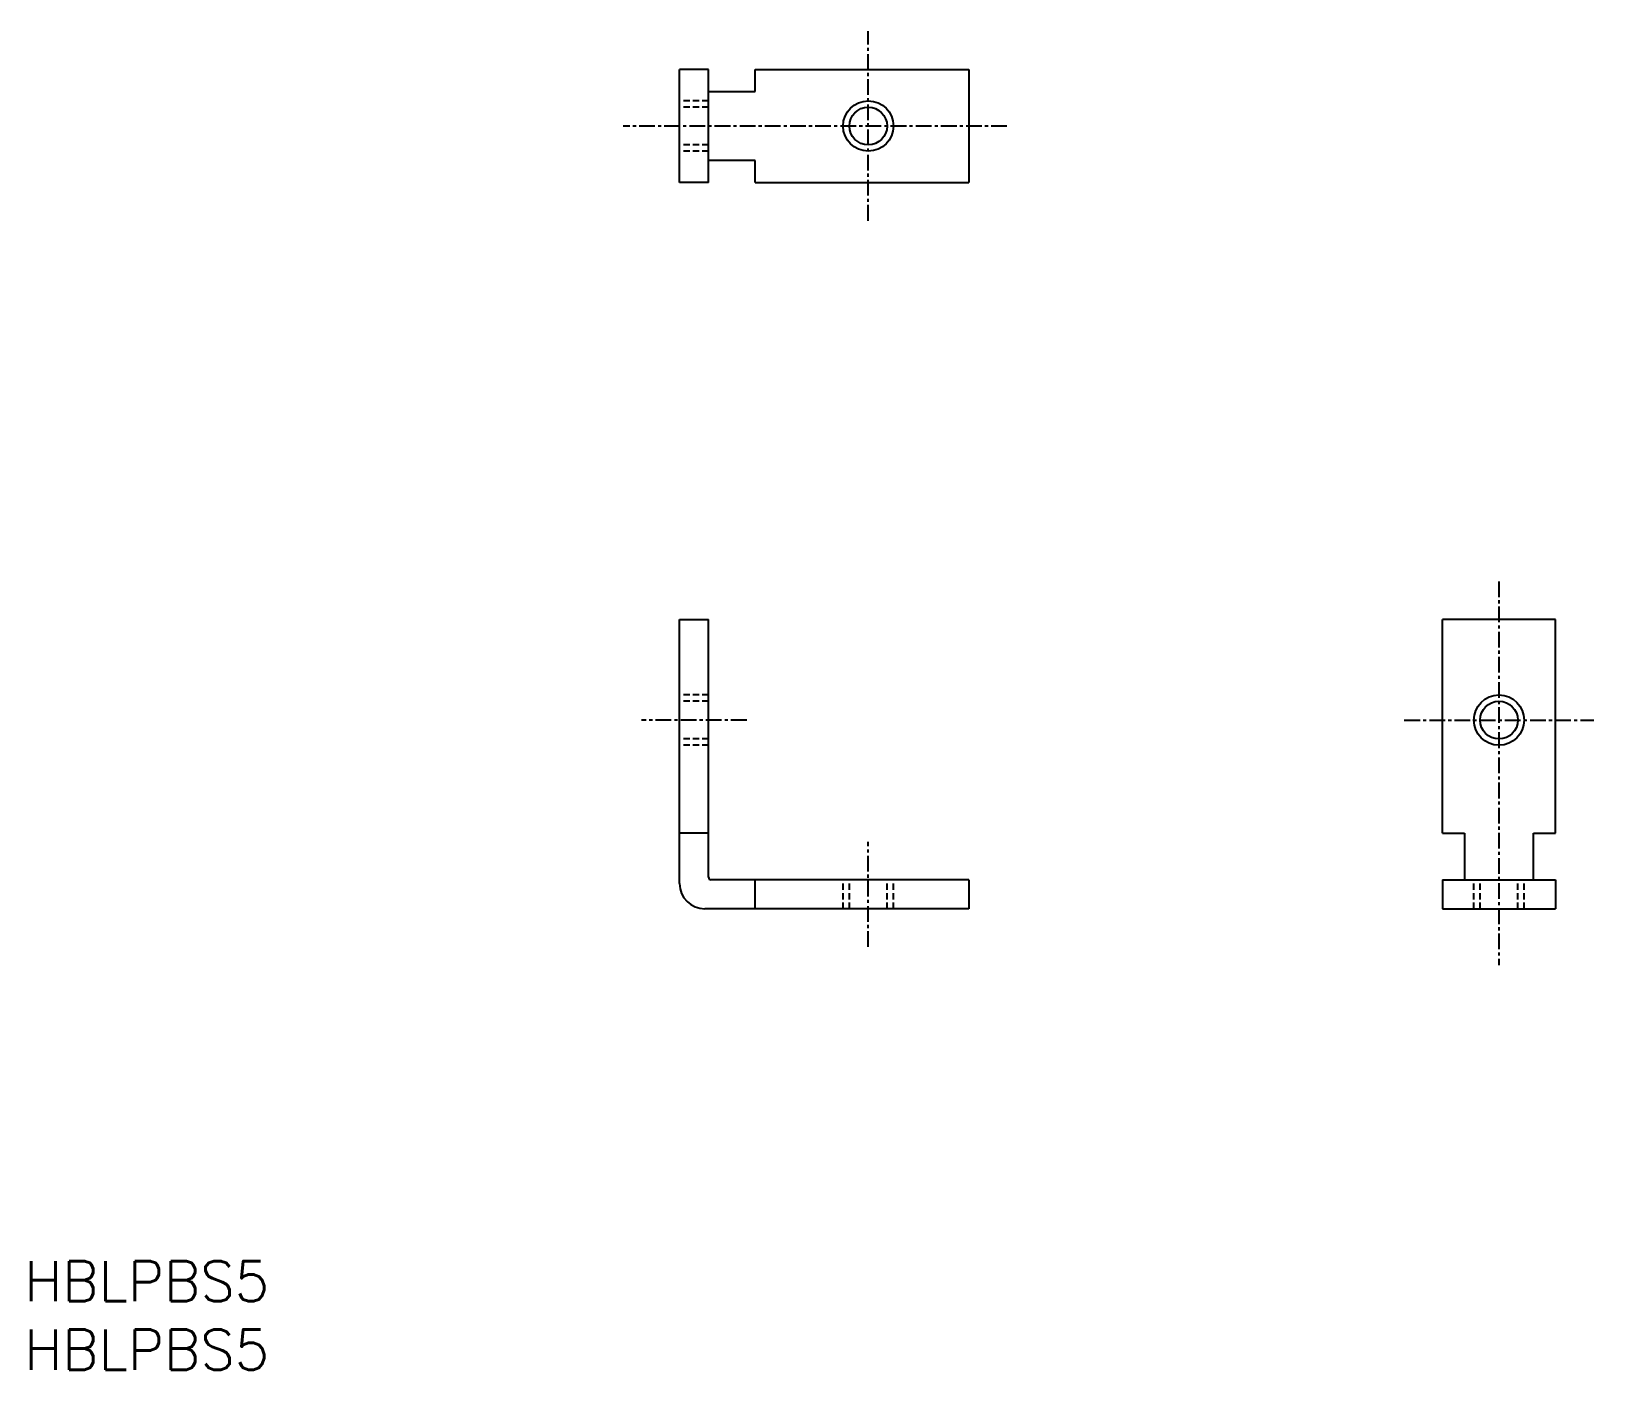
# Model space of a CAD drawing. Extents: x -52 to 73, y -37 to 70.
import ezdxf

# ---------------------------------------------------------------- set-up
doc = ezdxf.new("R2010")
doc.units = 0
doc.linetypes.add('CENTER', pattern=[2, 1.25, -0.25, 0.25, -0.25])
doc.linetypes.add('DASHED', pattern=[0.75, 0.5, -0.25])
doc.layers.get('0').update_dxf_attribs({"linetype": 'CONTINUOUS'})
doc.layers.add('CENTER', color=1, linetype='CENTER')
doc.styles.get("Standard").update_dxf_attribs({"font": 'txt.shx', "bigfont": 'bigfont.shx'})

msp = doc.modelspace()

# ---------------------------------------------------------------- linework, layer by layer
at = {"color": 7, "linetype": 'CONTINUOUS'}
for p, q in [((0, 57.74), (0, 66.74)), ((2.3, 66.74), (0, 66.74)), ((2.3, 57.74), (2.3, 66.74)), ((6, 64.99), (6, 66.74)), ((6, 66.74), (23, 66.74)), ((23, 66.74), (23, 57.74)), ((2.3, 64.99), (6, 64.99)), ((6, 59.49), (2.3, 59.49)), ((6, 57.74), (6, 59.49)), ((2.3, 57.74), (0, 57.74)), ((6, 57.74), (23, 57.74)), ((0, 2), (0, 23)), ((0, 23), (2.3, 23)), ((2.3, 2.5), (2.3, 23)), ((60.66, 6), (60.66, 23)), ((69.66, 23), (60.66, 23)), ((69.66, 6), (69.66, 23)), ((2.3, 6), (0, 6)), ((60.66, 6), (62.41, 6)), ((62.41, 6), (62.41, 2.3)), ((67.91, 2.3), (67.91, 6)), ((67.91, 6), (69.66, 6)), ((23, 2.3), (2.5, 2.3)), ((6, 0), (6, 2.3)), ((23, 2.3), (23, 0)), ((60.66, 2.3), (69.66, 2.3)), ((60.66, 2.3), (60.66, 0)), ((69.66, 2.3), (69.66, 0)), ((23, 0), (2, 0)), ((60.66, 0), (69.66, 0))]:
    msp.add_line(p, q, dxfattribs=at)
at = {"color": 3, "linetype": 'DASHED'}
for p, q in [((2.3, 64.24), (0, 64.24)), ((2.3, 63.74), (0, 63.74)), ((2.3, 60.74), (0, 60.74)), ((2.3, 60.24), (0, 60.24)), ((2.3, 17), (0, 17)), ((2.3, 16.5), (0, 16.5)), ((2.3, 13.5), (0, 13.5)), ((2.3, 13), (0, 13)), ((13, 0), (13, 2.3)), ((13.5, 0), (13.5, 2.3)), ((16.5, 0), (16.5, 2.3)), ((17, 0), (17, 2.3)), ((63.16, 0), (63.16, 2.3)), ((63.66, 0), (63.66, 2.3)), ((66.66, 0), (66.66, 2.3)), ((67.16, 0), (67.16, 2.3))]:
    msp.add_line(p, q, dxfattribs=at)
at = {"color": 3, "linetype": 'CONTINUOUS'}
for centre in [(15, 62.24), (65.16, 15)]:
    msp.add_circle(centre, 2, dxfattribs=at)
at = {"color": 7, "linetype": 'CONTINUOUS'}
for centre in [(15, 62.24), (65.16, 15)]:
    msp.add_circle(centre, 1.5, dxfattribs=at)
for centre, radius in [((2.5, 2.5), 0.2), ((2, 2), 2)]:
    msp.add_arc(centre, radius, 180, 270, dxfattribs=at)
at = {"layer": 'CENTER', "color": 1, "linetype": 'CENTER'}
for p, q in [((15, 54.71), (15, 69.78)), ((26.03, 62.24), (-4.49, 62.24)), ((65.16, 26.03), (65.16, -4.49)), ((5.33, 15), (-3.03, 15)), ((57.63, 15), (72.7, 15)), ((15, -3.03), (15, 5.33))]:
    msp.add_line(p, q, dxfattribs=at)

# ---------------------------------------------------------------- texts
at = {"color": 7, "linetype": 'CONTINUOUS'}
for p in [(-52.12, -31.21), (-52.12, -36.65)]:
    msp.add_text('HBLPBS5', height=3.2, dxfattribs=at).set_placement(p)

doc.saveas('drawing.dxf')
